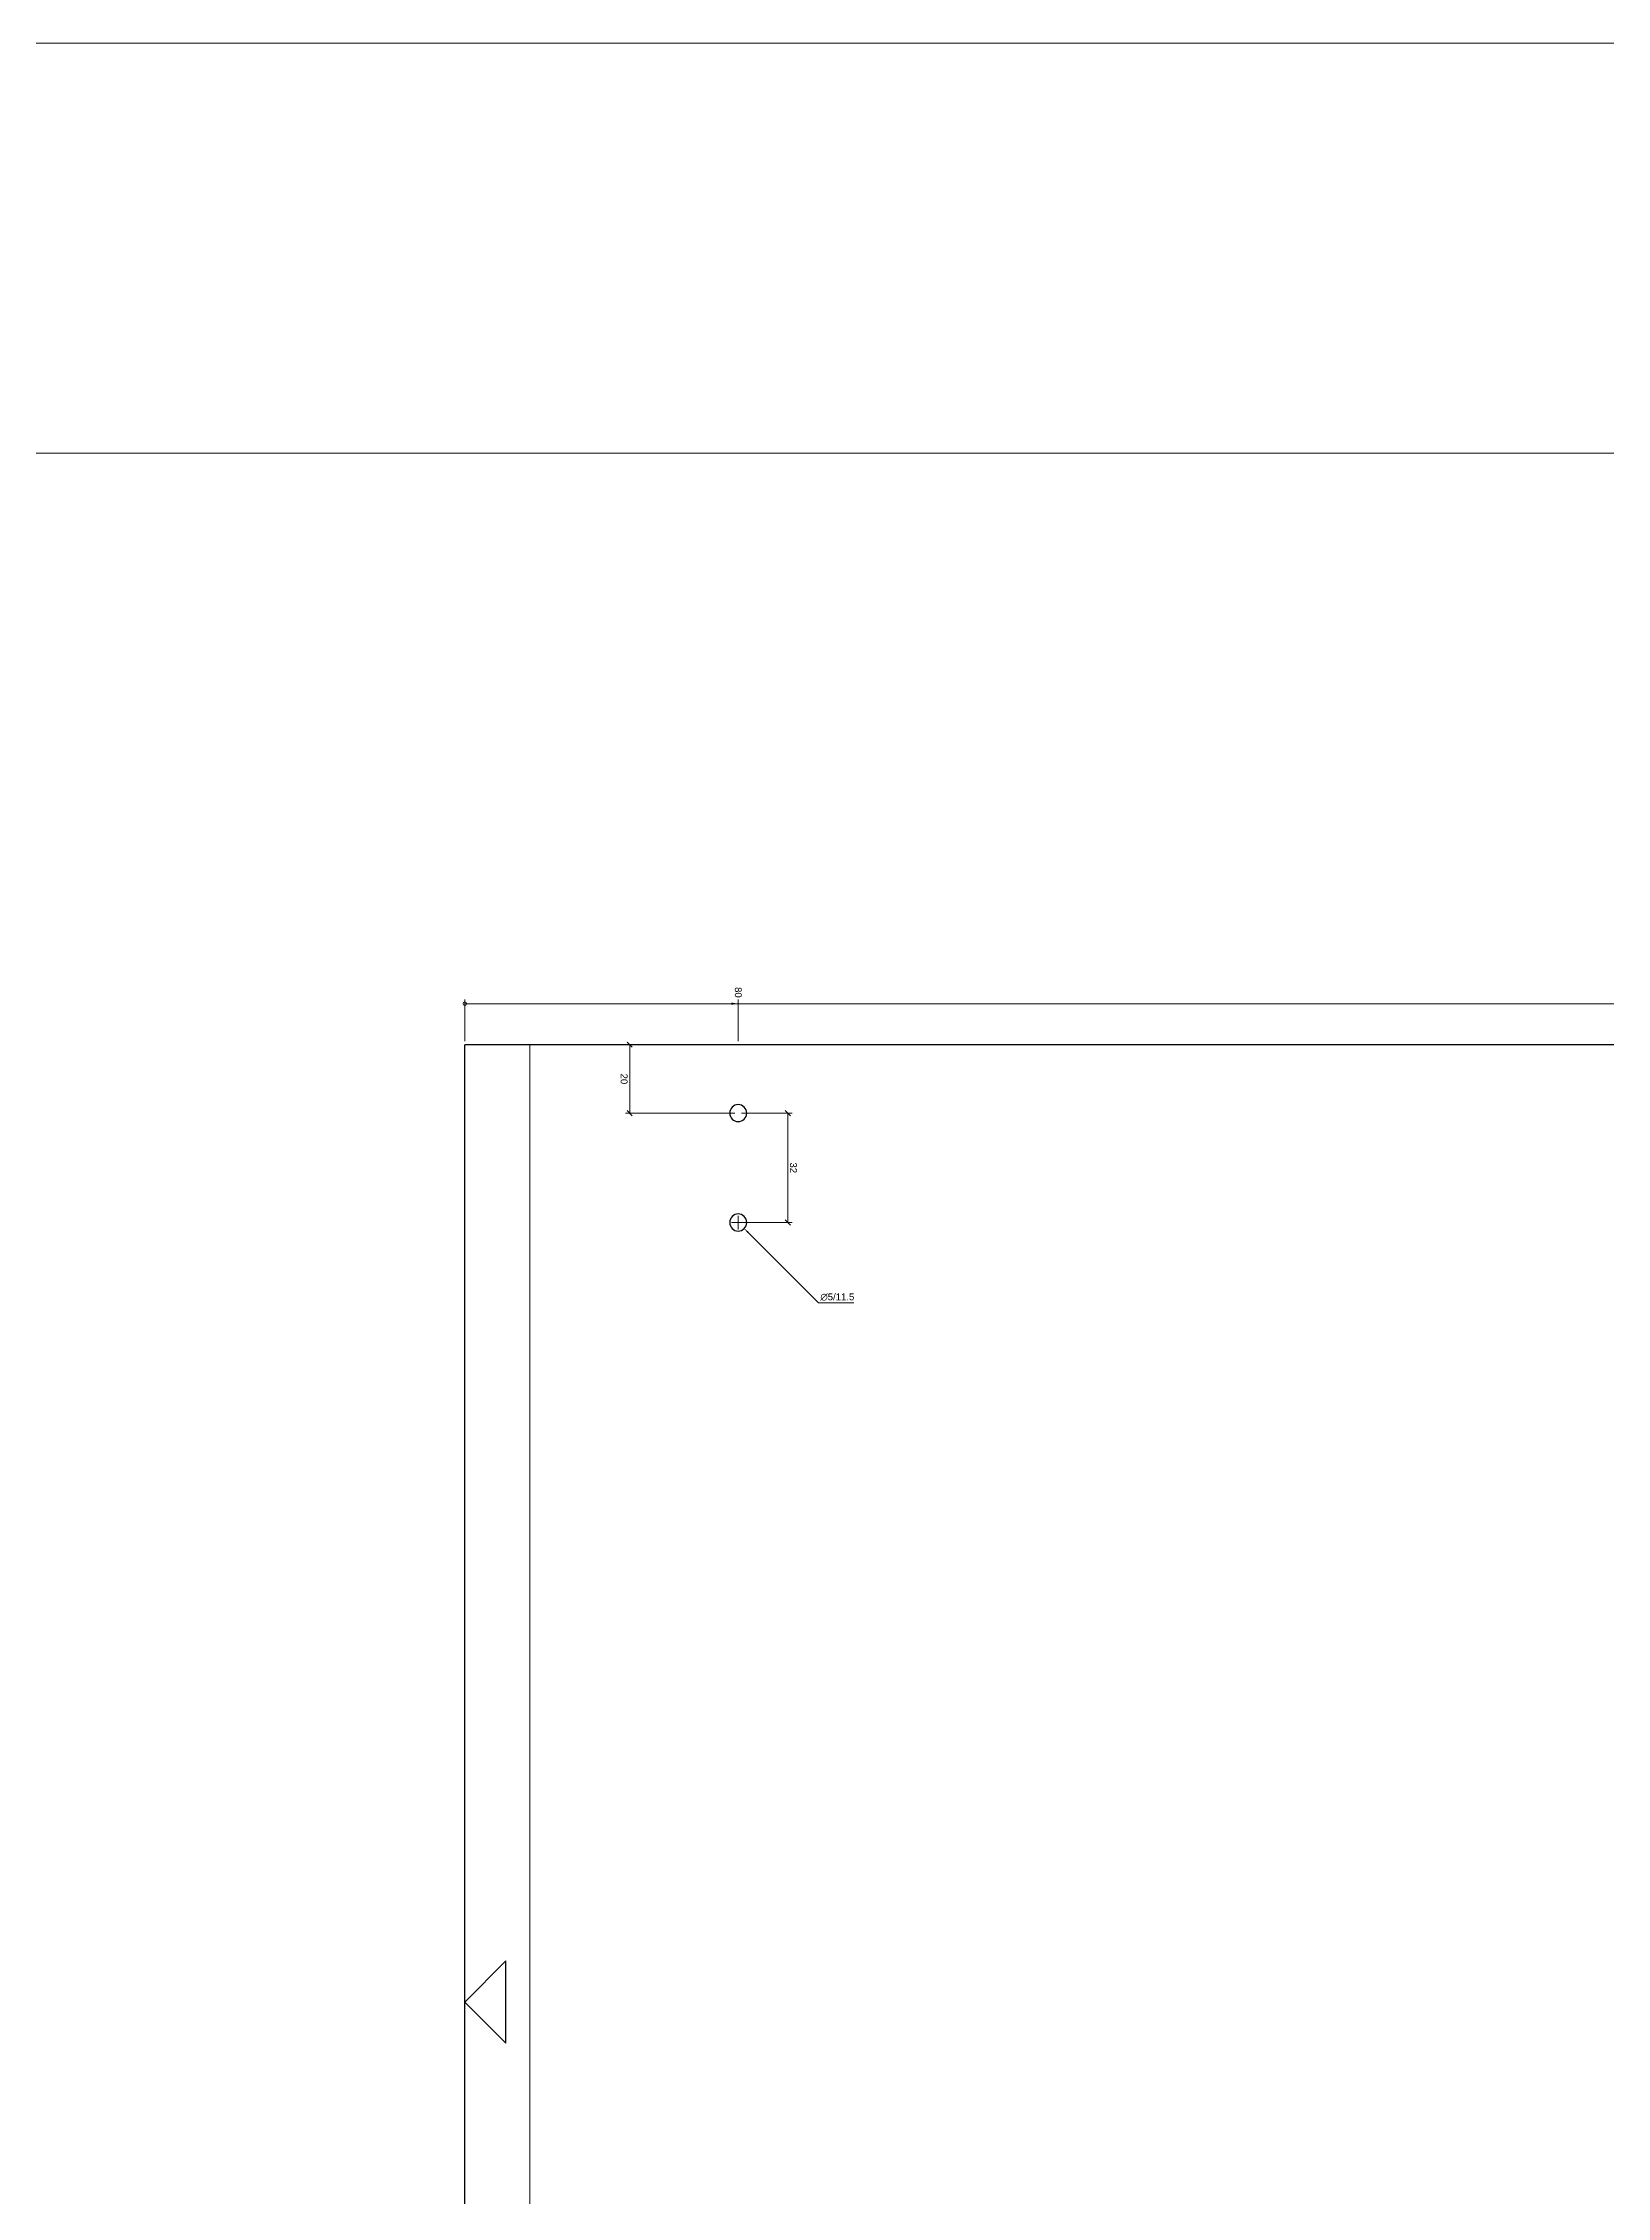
# Paper-space layout 'Layout1' of a CAD drawing. Header units: millimetres. Extents: x -5 to 1777, y -5 to 1255.
# Drawn here: x 453 to 910, y 625 to 1255 of the extents above; entities that cross this region are included whole.
import ezdxf

# ---------------------------------------------------------------- set-up
doc = ezdxf.new("R2010")
doc.units = ezdxf.units.MM
doc.layers.get('0').update_dxf_attribs({"color": 254, "true_color": 0xc2ced6})
doc.layers.add('Nouveau projet_Nouveau meuble_Côté du corps de meuble gauche\xa0_Groupe de traitement_Vue de dessus', color=1, linetype='Continuous', true_color=0xff0000)
doc.layers.add('Nouveau projet_Nouveau meuble_Côté du corps de meuble gauche\xa0_Vue de dessus', color=1, linetype='Continuous', true_color=0xff0000)
doc.layers.add('TitleBlock', color=7, linetype='Continuous')
doc.styles.add('Blum_Dimension', font='arial.ttf', dxfattribs={"height": 2})
doc.dimstyles.new('Blum_Chain', dxfattribs={"dimtxt": 2, "dimasz": 2, "dimexe": 1.25, "dimexo": 1, "dimtad": 0, "dimjust": 4, "dimtih": 1, "dimtoh": 1, "dimtxsty": 'Blum_Dimension', "dimblk1": 'DOTSMALL', "dimsah": 1, "dimcen": 2, "dimadec": 0, "dimazin": 2, "dimtfac": 1, "dimtix": 1, "dimtmove": 0, "dimatfit": 3, "dimldrblk": 'OBLIQUE', "dimfxl": 1, "dimlwd": 5, "dimlwe": 5, "dimarcsym": 0})
doc.dimstyles.new('Blum_Default', dxfattribs={"dimtxt": 2, "dimasz": 1.5, "dimexe": 1.25, "dimexo": 1, "dimtad": 1, "dimtxsty": 'Blum_Dimension', "dimblk": 'OBLIQUE', "dimcen": 2, "dimadec": 0, "dimazin": 2, "dimtfac": 1, "dimtix": 1, "dimtmove": 0, "dimatfit": 3, "dimfxl": 1, "dimlwd": 5, "dimlwe": 5, "dimarcsym": 0})
doc.dimstyles.new('Blum_Default$4', dxfattribs={"dimtxt": 2, "dimasz": 1.5, "dimexe": 1.25, "dimexo": 1, "dimtad": 1, "dimtih": 1, "dimtoh": 1, "dimtxsty": 'Blum_Dimension', "dimblk1": 'OBLIQUE', "dimsah": 1, "dimcen": 2, "dimadec": 0, "dimazin": 2, "dimtfac": 1, "dimtofl": 0, "dimtmove": 0, "dimatfit": 3, "dimfxl": 1, "dimlwd": 5, "dimlwe": 5, "dimarcsym": 0})

# ---------------------------------------------------------------- blocks, each defined once
blk = doc.blocks.new('TitleBlock_Côté du corps de meuble gauche\xa0')
at = {"layer": 'TitleBlock', "lineweight": 0, "transparency": 33554684}
for points in [[(-0.79, -0.79, 0), (-0.79, 209.21, 0), (296.21, 209.21, 0), (296.21, -0.79, 0)], [(9.21, 9.21, 0), (9.21, 189.21, 0), (286.21, 189.21, 0), (286.21, 9.21, 0)]]:
    blk.add_polyline3d(points, close=True, dxfattribs=at)
blk = doc.blocks.new('Blum_Trinagle_Outline')
blk.add_lwpolyline([(0, 0), (2, 2), (-2, 2)], close=True)
blk = doc.blocks.new('_DotSmall')
at = {"color": 0, "linetype": 'ByBlock', "const_width": 0.5}
blk.add_lwpolyline([(-0.0625, 0, 1), (0.0625, 0, 1)], format="xyb", close=True, dxfattribs=at)
blk = doc.blocks.new('*D59')
at = {"layer": 'Nouveau projet_Nouveau meuble_Côté du corps de meuble gauche\xa0_Vue de dessus', "color": 0, "lineweight": 5, "transparency": 16777216}
for p, q in [((576.23, 963.25), (576.23, 975.5)), ((576.23, 974.25), (654.23, 974.25)), ((656.23, 963.25), (656.23, 975.5))]:
    blk.add_line(p, q, dxfattribs=at)
at = {"layer": 'Nouveau projet_Nouveau meuble_Côté du corps de meuble gauche\xa0_Vue de dessus', "color": 0, "lineweight": 0, "transparency": 16777216}
blk.add_solid([(654.23, 973.92), (654.23, 974.58), (656.23, 974.25)], dxfattribs=at)
at = {"layer": 'Nouveau projet_Nouveau meuble_Côté du corps de meuble gauche\xa0_Vue de dessus', "color": 0, "lineweight": 5, "transparency": 16777216, "xscale": 2, "yscale": 2, "zscale": 2, "rotation": 180}
blk.add_blockref('_DotSmall', (576.23, 974.25), dxfattribs=at)
at = {"layer": 'Nouveau projet_Nouveau meuble_Côté du corps de meuble gauche\xa0_Vue de dessus', "color": 0, "lineweight": 0, "transparency": 16777216, "insert": (656.23, 977.56), "char_height": 2, "attachment_point": 5, "rotation": 270, "style": 'Blum_Dimension'}
blk.add_mtext('80', dxfattribs=at)
blk = doc.blocks.new('_Oblique')
at = {"color": 0, "linetype": 'ByBlock', "lineweight": -2}
blk.add_line((-0.5, -0.5), (0.5, 0.5), dxfattribs=at)
blk = doc.blocks.new('*D62')
at = {"layer": 'Nouveau projet_Nouveau meuble_Côté du corps de meuble gauche\xa0_Vue de dessus', "color": 0, "lineweight": 5, "transparency": 16777216}
for p, q in [((576.23, 963.25), (576.23, 975.5)), ((576.23, 974.25), (963.23, 974.25)), ((965.23, 963.25), (965.23, 975.5))]:
    blk.add_line(p, q, dxfattribs=at)
at = {"layer": 'Nouveau projet_Nouveau meuble_Côté du corps de meuble gauche\xa0_Vue de dessus', "color": 0, "lineweight": 0, "transparency": 16777216}
blk.add_solid([(963.23, 973.92), (963.23, 974.58), (965.23, 974.25)], dxfattribs=at)
at = {"layer": 'Nouveau projet_Nouveau meuble_Côté du corps de meuble gauche\xa0_Vue de dessus', "color": 0, "lineweight": 5, "transparency": 16777216, "xscale": 2, "yscale": 2, "zscale": 2, "rotation": 180}
blk.add_blockref('_DotSmall', (576.23, 974.25), dxfattribs=at)
at = {"layer": 'Nouveau projet_Nouveau meuble_Côté du corps de meuble gauche\xa0_Vue de dessus', "color": 0, "lineweight": 0, "transparency": 16777216, "insert": (965.23, 978.34), "char_height": 2, "attachment_point": 5, "rotation": 270, "style": 'Blum_Dimension'}
blk.add_mtext('389', dxfattribs=at)
blk = doc.blocks.new('*D65')
at = {"layer": 'Nouveau projet_Nouveau meuble_Côté du corps de meuble gauche\xa0_Vue de dessus', "color": 0, "lineweight": 5, "transparency": 16777216}
for p, q in [((576.23, 963.25), (576.23, 975.5)), ((576.23, 974.25), (1272.23, 974.25)), ((1274.23, 963.25), (1274.23, 975.5))]:
    blk.add_line(p, q, dxfattribs=at)
at = {"layer": 'Nouveau projet_Nouveau meuble_Côté du corps de meuble gauche\xa0_Vue de dessus', "color": 0, "lineweight": 0, "transparency": 16777216}
blk.add_solid([(1272.23, 973.92), (1272.23, 974.58), (1274.23, 974.25)], dxfattribs=at)
at = {"layer": 'Nouveau projet_Nouveau meuble_Côté du corps de meuble gauche\xa0_Vue de dessus', "color": 0, "lineweight": 5, "transparency": 16777216, "xscale": 2, "yscale": 2, "zscale": 2, "rotation": 180}
blk.add_blockref('_DotSmall', (576.23, 974.25), dxfattribs=at)
at = {"layer": 'Nouveau projet_Nouveau meuble_Côté du corps de meuble gauche\xa0_Vue de dessus', "color": 0, "lineweight": 0, "transparency": 16777216, "insert": (1274.23, 978.34), "char_height": 2, "attachment_point": 5, "rotation": 270, "style": 'Blum_Dimension'}
blk.add_mtext('698', dxfattribs=at)
blk = doc.blocks.new('*D68')
at = {"layer": 'Nouveau projet_Nouveau meuble_Côté du corps de meuble gauche\xa0_Vue de dessus', "color": 0, "lineweight": 5, "transparency": 16777216}
for p, q in [((576.23, 963.25), (576.23, 975.5)), ((576.23, 974.25), (1354.23, 974.25)), ((1356.23, 963.25), (1356.23, 975.5))]:
    blk.add_line(p, q, dxfattribs=at)
at = {"layer": 'Nouveau projet_Nouveau meuble_Côté du corps de meuble gauche\xa0_Vue de dessus', "color": 0, "lineweight": 0, "transparency": 16777216}
blk.add_solid([(1354.23, 973.92), (1354.23, 974.58), (1356.23, 974.25)], dxfattribs=at)
at = {"layer": 'Nouveau projet_Nouveau meuble_Côté du corps de meuble gauche\xa0_Vue de dessus', "color": 0, "lineweight": 5, "transparency": 16777216, "xscale": 2, "yscale": 2, "zscale": 2, "rotation": 180}
blk.add_blockref('_DotSmall', (576.23, 974.25), dxfattribs=at)
at = {"layer": 'Nouveau projet_Nouveau meuble_Côté du corps de meuble gauche\xa0_Vue de dessus', "color": 0, "lineweight": 0, "transparency": 16777216, "insert": (1356.23, 978.32), "char_height": 2, "attachment_point": 5, "rotation": 270, "style": 'Blum_Dimension'}
blk.add_mtext('780', dxfattribs=at)
blk = doc.blocks.new('*D77')
at = {"layer": 'Nouveau projet_Nouveau meuble_Côté du corps de meuble gauche\xa0_Vue de dessus', "color": 0, "lineweight": 5, "transparency": 16777216}
for p, q in [((655.23, 962.25), (623.23, 962.25)), ((624.48, 942.25), (624.48, 962.25)), ((655.23, 942.25), (623.23, 942.25))]:
    blk.add_line(p, q, dxfattribs=at)
at = {"layer": 'Nouveau projet_Nouveau meuble_Côté du corps de meuble gauche\xa0_Vue de dessus', "color": 0, "lineweight": 5, "transparency": 16777216, "xscale": 1.5, "yscale": 1.5, "zscale": 1.5}
for p, rotation in [((624.48, 962.25), 90), ((624.48, 942.25), 270)]:
    blk.add_blockref('_Oblique', p, dxfattribs=dict(at, rotation=rotation))
at = {"layer": 'Nouveau projet_Nouveau meuble_Côté du corps de meuble gauche\xa0_Vue de dessus', "color": 0, "lineweight": 0, "transparency": 16777216, "insert": (622.83, 952.25), "char_height": 2, "attachment_point": 5, "rotation": 270, "style": 'Blum_Dimension'}
blk.add_mtext('20', dxfattribs=at)
blk = doc.blocks.new('*D80')
at = {"layer": 'Nouveau projet_Nouveau meuble_Côté du corps de meuble gauche\xa0_Vue de dessus', "color": 0, "lineweight": 5, "transparency": 16777216}
for p, q in [((657.23, 942.25), (671.98, 942.25)), ((670.73, 910.25), (670.73, 942.25)), ((657.23, 910.25), (671.98, 910.25))]:
    blk.add_line(p, q, dxfattribs=at)
at = {"layer": 'Nouveau projet_Nouveau meuble_Côté du corps de meuble gauche\xa0_Vue de dessus', "color": 0, "lineweight": 5, "transparency": 16777216, "xscale": 1.5, "yscale": 1.5, "zscale": 1.5}
for p, rotation in [((670.73, 942.25), 90), ((670.73, 910.25), 270)]:
    blk.add_blockref('_Oblique', p, dxfattribs=dict(at, rotation=rotation))
at = {"layer": 'Nouveau projet_Nouveau meuble_Côté du corps de meuble gauche\xa0_Vue de dessus', "color": 0, "lineweight": 0, "transparency": 16777216, "insert": (672.37, 926.25), "char_height": 2, "attachment_point": 5, "rotation": 270, "style": 'Blum_Dimension'}
blk.add_mtext('32', dxfattribs=at)
blk = doc.blocks.new('*D104')
at = {"layer": 'Nouveau projet_Nouveau meuble_Côté du corps de meuble gauche\xa0_Groupe de traitement_Vue de dessus', "color": 0, "lineweight": 5, "transparency": 16777216}
for p, q in [((654.23, 910.25), (658.23, 910.25)), ((656.23, 908.25), (656.23, 912.25)), ((679.74, 886.74), (659.05, 907.42)), ((690.08, 886.74), (679.74, 886.74))]:
    blk.add_line(p, q, dxfattribs=at)
at = {"layer": 'Nouveau projet_Nouveau meuble_Côté du corps de meuble gauche\xa0_Groupe de traitement_Vue de dessus', "color": 0, "lineweight": 0, "transparency": 16777216}
blk.add_solid([(659.23, 907.6), (658.88, 907.25), (657.99, 908.48)], dxfattribs=at)
at = {"layer": 'Nouveau projet_Nouveau meuble_Côté du corps de meuble gauche\xa0_Groupe de traitement_Vue de dessus', "color": 0, "lineweight": 0, "transparency": 16777216, "insert": (685.22, 888.44), "char_height": 2, "attachment_point": 5, "style": 'Blum_Dimension'}
blk.add_mtext('∅5/11.5', dxfattribs=at)

psp = doc.layouts.get("Layout1")

# ---------------------------------------------------------------- linework, layer by layer
at = {"linetype": 'Continuous', "lineweight": 30, "transparency": 33554684}
for p in [(576.226, 447.251), (1356.226, 962.251)]:
    psp.add_line(p, (576.226, 962.251), dxfattribs=at)
at = {"linetype": 'Continuous', "lineweight": 5, "transparency": 33554684}
for p, q in [((576.226, 962.251), (576.226, 402.251)), ((595.226, 962.251), (576.226, 962.251)), ((595.226, 447.251), (595.226, 962.251))]:
    psp.add_line(p, q, dxfattribs=at)
at = {"linetype": 'Continuous', "lineweight": 30, "transparency": 33554684, "extrusion": (0, 0, -1)}
for centre in [(-656.226, 942.251), (-656.226, 910.251)]:
    psp.add_circle(centre, 2.5, dxfattribs=at)

# ---------------------------------------------------------------- block references
at = {"lineweight": 0, "transparency": 33554684, "xscale": 6, "yscale": 6, "zscale": 6}
psp.add_blockref('TitleBlock_Côté du corps de meuble gauche\xa0', (0, 0), dxfattribs=at)
at = {"layer": 'Nouveau projet_Nouveau meuble_Côté du corps de meuble gauche\xa0_Vue de dessus', "lineweight": 0, "transparency": 33554684, "xscale": 6, "yscale": 6, "zscale": 6, "rotation": 270}
psp.add_blockref('Blum_Trinagle_Outline', (576.226, 682.251), dxfattribs=at)

# ---------------------------------------------------------------- dimensions: what is measured, and where the dimension line sits
at = {"layer": 'Nouveau projet_Nouveau meuble_Côté du corps de meuble gauche\xa0_Groupe de traitement_Vue de dessus', "lineweight": 0, "transparency": 33554684}
dim = psp.add_diameter_dim_2p(p1=(654.458, 912.019), p2=(657.993, 908.483), dimstyle='Blum_Default$4', override={"dimscale": 0, "dimpost": '/11.5'}, dxfattribs=at)
dim.commit()
dim.dimension.update_dxf_attribs({"geometry": '*D104', "text_midpoint": (685.22, 886.74), "dimtype": 163})
at = {"layer": 'Nouveau projet_Nouveau meuble_Côté du corps de meuble gauche\xa0_Vue de dessus', "lineweight": 0, "transparency": 33554684}
for base, p2, picture, middle in [((1274.226, 974.251), (1274.226, 962.251), '*D65', (1274.226, 978.343)), ((965.226, 974.251), (965.226, 962.251), '*D62', (965.226, 978.337)), ((1356.226, 974.251), (1356.226, 962.251), '*D68', (1356.226, 978.324)), ((656.226, 974.251), (656.226, 962.251), '*D59', (656.226, 977.556))]:
    dim = psp.add_linear_dim(base=base, p1=(576.226, 962.251), p2=p2, dimstyle='Blum_Chain', override={"dimscale": 0}, dxfattribs=at)
    dim.commit()
    dim.dimension.update_dxf_attribs({"geometry": picture, "text_midpoint": middle})
for base, p1, p2, override, picture, middle in [((624.476, 962.251), (656.226, 942.251), (656.226, 962.251), {"dimscale": 0, "dimtad": 4}, '*D77', (622.829, 952.251)), ((670.726, 942.251), (656.226, 910.251), (656.226, 942.251), {"dimscale": 0}, '*D80', (672.372, 926.251))]:
    dim = psp.add_linear_dim(base=base, p1=p1, p2=p2, angle=90, dimstyle='Blum_Default', override=override, dxfattribs=at)
    dim.commit()
    dim.dimension.update_dxf_attribs({"geometry": picture, "text_midpoint": middle})

doc.saveas('drawing.dxf')
